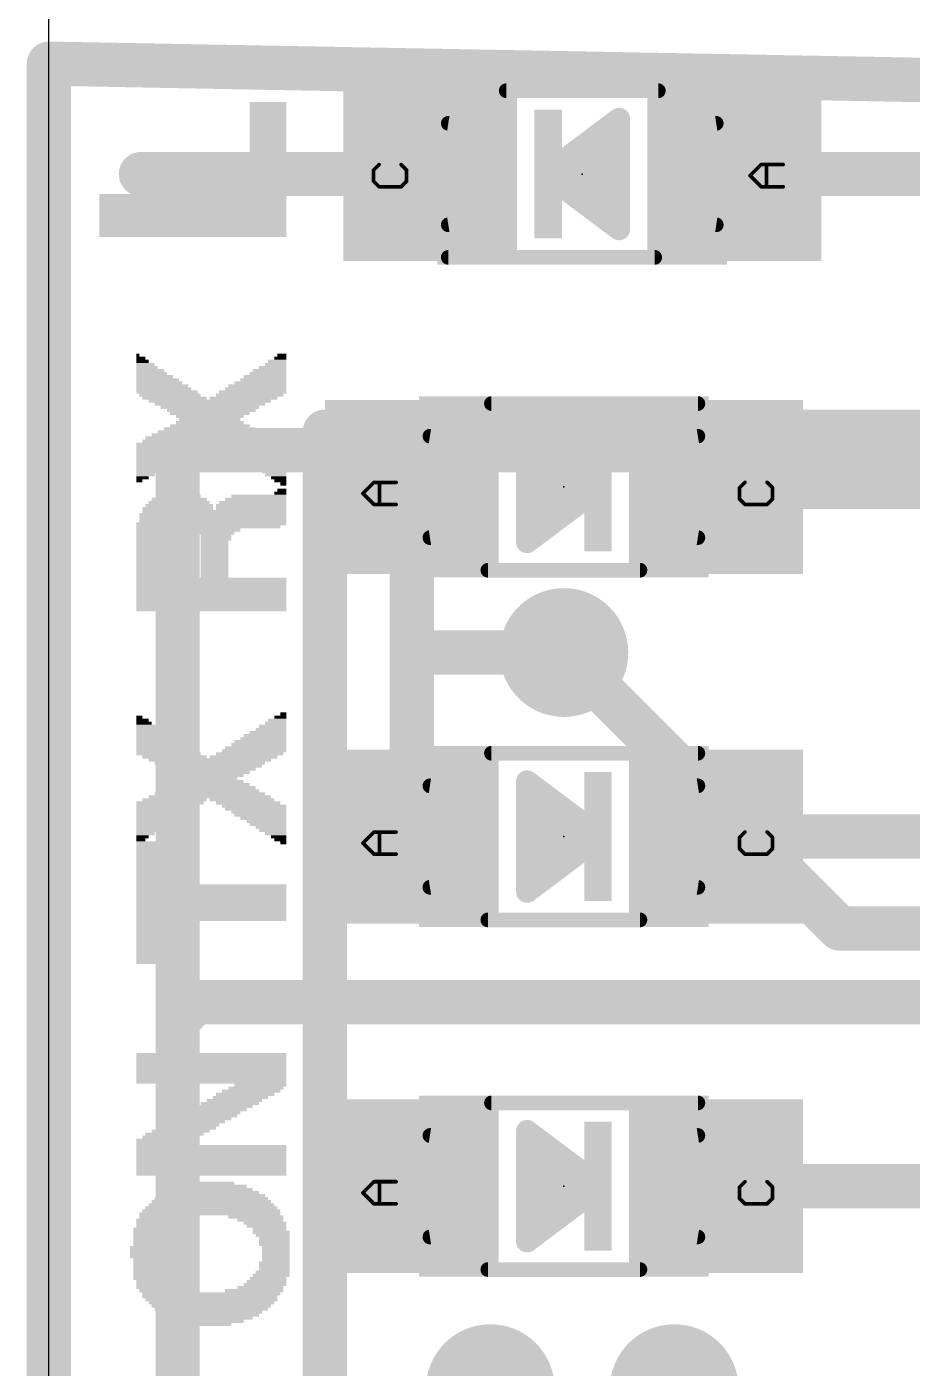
# Model space of a CAD drawing. Extents: x -3.4 to 68.6, y -0.2 to 53.3.
# Drawn here: x -0.15 to 5.96, y 23.38 to 32.64 of the extents above; entities that cross this region are included whole.
import ezdxf

# ---------------------------------------------------------------- set-up
doc = ezdxf.new("R2010")
doc.units = 0
for name, color, linetype in [('1', 12, 'CONTINUOUS'), ('16', 132, 'CONTINUOUS'), ('18', 3, 'CONTINUOUS'), ('20', 53, 'CONTINUOUS'), ('200', 4, 'CONTINUOUS'), ('21', 40, 'CONTINUOUS'), ('23', 53, 'CONTINUOUS'), ('31', 253, 'CONTINUOUS'), ('51', 253, 'CONTINUOUS')]:
    doc.layers.add(name, color=color, linetype=linetype)

# ---------------------------------------------------------------- blocks, each defined once
blk = doc.blocks.new('RECT')
blk.add_solid([(-0.5, -0.5), (0.5, -0.5), (-0.5, 0.5), (0.5, 0.5)])
blk = doc.blocks.new('ROUNDV')
at = {"const_width": 0.5}
blk.add_lwpolyline([(0, -0.25, 1), (0, 0.25, 1), (0, -0.25)], format="xyb", dxfattribs=at)

msp = doc.modelspace()

# ---------------------------------------------------------------- linework, layer by layer
at = {"layer": '1', "const_width": 0.3048}
for points in [[(0, 0), (0, 32.385)], [(0, 32.385), (6.731, 32.258)], [(2.633, 31.623), (0.635, 31.623)], [(4.733, 31.623), (6.67, 31.623)], [(1.905, 21.717), (1.905, 29.845)], [(1.905, 29.845), (10.16, 29.845)], [(2.506, 29.464), (2.506, 28.321)], [(4.606, 29.464), (6.67, 29.464)], [(2.506, 28.321), (2.506, 27.051)], [(3.556, 28.321), (2.506, 28.321)], [(4.606, 27.051), (6.67, 27.051)], [(1.016, 25.908), (0.889, 25.781)], [(8.128, 25.908), (1.016, 25.908)], [(4.606, 24.638), (6.67, 24.638)]]:
    msp.add_lwpolyline(points, dxfattribs=at)
at = {"layer": '1', "const_width": 0.1524}
for points in [[(0.0762, 32.385, 1), (-0.0762, 32.385)], [(0.0014, 32.4612, 1), (-0.0014, 32.3088)], [(0.635, 31.6992, 1), (0.635, 31.5468)], [(2.633, 31.5468, 1), (2.633, 31.6992)], [(4.733, 31.6992, 1), (4.733, 31.5468)], [(1.9812, 29.845, 1), (1.8288, 29.845)], [(1.905, 29.9212, 1), (1.905, 29.7688)], [(2.5822, 29.464, 1), (2.4298, 29.464)], [(4.606, 29.5402, 1), (4.606, 29.3878)], [(2.5822, 28.321, 1), (2.4298, 28.321)], [(2.506, 28.3972, 1), (2.506, 28.2448)], [(3.556, 28.2448, 1), (3.556, 28.3972)], [(2.4298, 28.321, 1), (2.5822, 28.321)], [(2.4298, 27.051, 1), (2.5822, 27.051)], [(4.606, 27.1272, 1), (4.606, 26.9748)], [(1.016, 25.9842, 1), (1.016, 25.8318)], [(1.0699, 25.8541, 1), (0.9621, 25.9619)], [(0.8351, 25.8349, 1), (0.9429, 25.7271)], [(4.606, 24.7142, 1), (4.606, 24.5618)]]:
    msp.add_lwpolyline(points, format="xyb", dxfattribs=at)
at = {"layer": '16', "const_width": 0.3048}
for points in [[(0, 0), (0, 32.385)], [(0, 32.385), (6.858, 32.258)], [(0.889, 29.718), (10.795, 29.718)], [(0.889, 12.7), (0.889, 29.718)], [(3.556, 28.321), (5.461, 26.416)], [(5.461, 26.416), (11.43, 26.416)]]:
    msp.add_lwpolyline(points, dxfattribs=at)
at = {"layer": '16', "const_width": 0.1524}
for points in [[(0.0762, 32.385, 1), (-0.0762, 32.385)], [(0.0014, 32.4612, 1), (-0.0014, 32.3088)], [(0.889, 29.7942, 1), (0.889, 29.6418)], [(0.9652, 29.718, 1), (0.8128, 29.718)], [(3.6099, 28.3749, 1), (3.5021, 28.2671)], [(5.461, 26.4922, 1), (5.461, 26.3398)], [(5.4071, 26.3621, 1), (5.5149, 26.4699)]]:
    msp.add_lwpolyline(points, format="xyb", dxfattribs=at)
at = {"layer": '20'}
msp.add_line((0, 21.209), (0, 52.34), dxfattribs=at)
at = {"layer": '21', "const_width": 0.1524}
for points in [[(3.937, 32.004), (3.429, 31.623)], [(3.937, 31.242), (3.937, 32.004)], [(3.7338, 31.8516), (3.937, 31.8516)], [(3.5306, 31.6992), (3.937, 31.6992)], [(3.429, 31.623), (3.937, 31.242)], [(3.5306, 31.5468), (3.937, 31.5468)], [(3.7338, 31.3944), (3.937, 31.3944)], [(3.81, 29.464), (3.302, 29.845)], [(3.302, 29.845), (3.302, 29.083)], [(3.302, 29.718), (3.4713, 29.718)], [(3.302, 29.5656), (3.6745, 29.5656)], [(3.302, 29.083), (3.81, 29.464)], [(3.302, 29.4132), (3.7423, 29.4132)], [(3.302, 29.2608), (3.5391, 29.2608)], [(3.302, 29.1084), (3.3359, 29.1084)], [(3.81, 27.051), (3.302, 27.432)], [(3.302, 27.432), (3.302, 26.67)], [(3.302, 27.2796), (3.5052, 27.2796)], [(3.302, 27.1272), (3.7084, 27.1272)], [(3.302, 26.67), (3.81, 27.051)], [(3.302, 26.9748), (3.7084, 26.9748)], [(3.302, 26.8224), (3.5052, 26.8224)], [(3.81, 24.638), (3.302, 25.019)], [(3.302, 25.019), (3.302, 24.257)], [(3.302, 24.9936), (3.3359, 24.9936)], [(3.302, 24.8412), (3.5391, 24.8412)], [(3.302, 24.6888), (3.7423, 24.6888)], [(3.302, 24.257), (3.81, 24.638)], [(3.302, 24.5364), (3.6745, 24.5364)], [(3.302, 24.384), (3.4713, 24.384)]]:
    msp.add_lwpolyline(points, dxfattribs=at)
at = {"layer": '21', "const_width": 0.0762}
for points in [[(3.9751, 32.004, 1), (3.8989, 32.004)], [(3.9599, 31.9735, 1), (3.9141, 32.0345)], [(3.7338, 31.8897, 1), (3.7338, 31.8135)], [(3.937, 31.8135, 1), (3.937, 31.8897)], [(3.5306, 31.7373, 1), (3.5306, 31.6611)], [(3.937, 31.6611, 1), (3.937, 31.7373)], [(3.4519, 31.6535, 1), (3.4061, 31.5925)], [(3.4061, 31.6535, 1), (3.4519, 31.5925)], [(3.5306, 31.5849, 1), (3.5306, 31.5087)], [(3.937, 31.5087, 1), (3.937, 31.5849)], [(3.7338, 31.4325, 1), (3.7338, 31.3563)], [(3.937, 31.3563, 1), (3.937, 31.4325)], [(3.9141, 31.2115, 1), (3.9599, 31.2725)], [(3.8989, 31.242, 1), (3.9751, 31.242)], [(3.3249, 29.8755, 1), (3.2791, 29.8145)], [(3.3401, 29.845, 1), (3.2639, 29.845)], [(3.302, 29.7561, 1), (3.302, 29.6799)], [(3.4713, 29.6799, 1), (3.4713, 29.7561)], [(3.302, 29.6037, 1), (3.302, 29.5275)], [(3.6745, 29.5275, 1), (3.6745, 29.6037)], [(3.8329, 29.4335, 1), (3.7871, 29.4945)], [(3.7871, 29.4335, 1), (3.8329, 29.4945)], [(3.302, 29.4513, 1), (3.302, 29.3751)], [(3.7423, 29.3751, 1), (3.7423, 29.4513)], [(3.302, 29.2989, 1), (3.302, 29.2227)], [(3.5391, 29.2227, 1), (3.5391, 29.2989)], [(3.302, 29.1465, 1), (3.302, 29.0703)], [(3.3359, 29.0703, 1), (3.3359, 29.1465)], [(3.2791, 29.1135, 1), (3.3249, 29.0525)], [(3.2639, 29.083, 1), (3.3401, 29.083)], [(3.3249, 27.4625, 1), (3.2791, 27.4015)], [(3.3401, 27.432, 1), (3.2639, 27.432)], [(3.302, 27.3177, 1), (3.302, 27.2415)], [(3.5052, 27.2415, 1), (3.5052, 27.3177)], [(3.302, 27.1653, 1), (3.302, 27.0891)], [(3.7084, 27.0891, 1), (3.7084, 27.1653)], [(3.8329, 27.0205, 1), (3.7871, 27.0815)], [(3.302, 27.0129, 1), (3.302, 26.9367)], [(3.7084, 26.9367, 1), (3.7084, 27.0129)], [(3.7871, 27.0205, 1), (3.8329, 27.0815)], [(3.302, 26.8605, 1), (3.302, 26.7843)], [(3.5052, 26.7843, 1), (3.5052, 26.8605)], [(3.2791, 26.7005, 1), (3.3249, 26.6395)], [(3.2639, 26.67, 1), (3.3401, 26.67)], [(3.3249, 25.0495, 1), (3.2791, 24.9885)], [(3.3401, 25.019, 1), (3.2639, 25.019)], [(3.302, 25.0317, 1), (3.302, 24.9555)], [(3.3359, 24.9555, 1), (3.3359, 25.0317)], [(3.302, 24.8793, 1), (3.302, 24.8031)], [(3.5391, 24.8031, 1), (3.5391, 24.8793)], [(3.302, 24.7269, 1), (3.302, 24.6507)], [(3.7423, 24.6507, 1), (3.7423, 24.7269)], [(3.8329, 24.6075, 1), (3.7871, 24.6685)], [(3.7871, 24.6075, 1), (3.8329, 24.6685)], [(3.302, 24.5745, 1), (3.302, 24.4983)], [(3.6745, 24.4983, 1), (3.6745, 24.5745)], [(3.302, 24.4221, 1), (3.302, 24.3459)], [(3.4713, 24.3459, 1), (3.4713, 24.4221)], [(3.2791, 24.2875, 1), (3.3249, 24.2265)], [(3.2639, 24.257, 1), (3.3401, 24.257)]]:
    msp.add_lwpolyline(points, format="xyb", dxfattribs=at)
at = {"layer": '23'}
for p in [(3.683, 31.623), (3.556, 29.464), (3.556, 27.051), (3.556, 24.638)]:
    msp.add_point(p, dxfattribs=at)
at = {"layer": '51'}
for points, const_width in [([(3.158, 32.198), (4.208, 32.198)], 0.1016), ([(2.2796, 31.6882), (2.2415, 31.6501)], 0.0254), ([(2.2415, 31.6501), (2.2415, 31.5738)], 0.0254), ([(2.4703, 31.6501), (2.4322, 31.6882)], 0.0254), ([(2.4703, 31.5738), (2.4703, 31.6501)], 0.0254), ([(4.8415, 31.612), (4.9178, 31.6882)], 0.0254), ([(4.9178, 31.6882), (5.0703, 31.6882)], 0.0254), ([(4.9559, 31.5357), (4.9559, 31.6882)], 0.0254), ([(2.2415, 31.5738), (2.2796, 31.5357)], 0.0254), ([(2.4322, 31.5357), (2.4703, 31.5738)], 0.0254), ([(4.9178, 31.5357), (4.8415, 31.612)], 0.0254), ([(2.2796, 31.5357), (2.4322, 31.5357)], 0.0254), ([(5.0703, 31.5357), (4.9178, 31.5357)], 0.0254), ([(4.183, 31.048), (2.758, 31.048)], 0.1016), ([(3.056, 30.039), (4.481, 30.039)], 0.1016), ([(2.1685, 29.4191), (2.2448, 29.4954)], 0.0254), ([(2.2448, 29.4954), (2.3973, 29.4954)], 0.0254), ([(2.2829, 29.3428), (2.2829, 29.4954)], 0.0254), ([(4.8066, 29.4954), (4.7685, 29.4572)], 0.0254), ([(4.7685, 29.4572), (4.7685, 29.381)], 0.0254), ([(4.9973, 29.4572), (4.9592, 29.4954)], 0.0254), ([(4.9973, 29.381), (4.9973, 29.4572)], 0.0254), ([(2.2448, 29.3428), (2.1685, 29.4191)], 0.0254), ([(2.3973, 29.3428), (2.2448, 29.3428)], 0.0254), ([(4.7685, 29.381), (4.8066, 29.3428)], 0.0254), ([(4.8066, 29.3428), (4.9592, 29.3428)], 0.0254), ([(4.9592, 29.3428), (4.9973, 29.381)], 0.0254), ([(4.081, 28.889), (3.031, 28.889)], 0.1016), ([(3.056, 27.626), (4.481, 27.626)], 0.1016), ([(2.1685, 27.0061), (2.2448, 27.0824)], 0.0254), ([(2.2448, 27.0824), (2.3973, 27.0824)], 0.0254), ([(2.2829, 26.9298), (2.2829, 27.0824)], 0.0254), ([(4.8066, 27.0824), (4.7685, 27.0442)], 0.0254), ([(4.7685, 27.0442), (4.7685, 26.968)], 0.0254), ([(4.9973, 27.0442), (4.9592, 27.0824)], 0.0254), ([(4.9973, 26.968), (4.9973, 27.0442)], 0.0254), ([(2.2448, 26.9298), (2.1685, 27.0061)], 0.0254), ([(2.3973, 26.9298), (2.2448, 26.9298)], 0.0254), ([(4.7685, 26.968), (4.8066, 26.9298)], 0.0254), ([(4.8066, 26.9298), (4.9592, 26.9298)], 0.0254), ([(4.9592, 26.9298), (4.9973, 26.968)], 0.0254), ([(4.081, 26.476), (3.031, 26.476)], 0.1016), ([(3.056, 25.213), (4.481, 25.213)], 0.1016), ([(2.1685, 24.5931), (2.2448, 24.6694)], 0.0254), ([(2.2448, 24.6694), (2.3973, 24.6694)], 0.0254), ([(2.2829, 24.5168), (2.2829, 24.6694)], 0.0254), ([(4.8066, 24.6694), (4.7685, 24.6312)], 0.0254), ([(4.7685, 24.6312), (4.7685, 24.555)], 0.0254), ([(4.9973, 24.6312), (4.9592, 24.6694)], 0.0254), ([(4.9973, 24.555), (4.9973, 24.6312)], 0.0254), ([(2.2448, 24.5168), (2.1685, 24.5931)], 0.0254), ([(4.7685, 24.555), (4.8066, 24.5168)], 0.0254), ([(4.9592, 24.5168), (4.9973, 24.555)], 0.0254), ([(2.3973, 24.5168), (2.2448, 24.5168)], 0.0254), ([(4.8066, 24.5168), (4.9592, 24.5168)], 0.0254), ([(4.081, 24.063), (3.031, 24.063)], 0.1016)]:
    msp.add_lwpolyline(points, dxfattribs=dict(at, const_width=const_width))
for points, const_width in [([(3.158, 32.2234, 1), (3.158, 32.1726)], 0.0508), ([(4.208, 32.1726, 1), (4.208, 32.2234)], 0.0508), ([(2.758, 31.273, 0.8571), (2.758, 31.973)], 0.1016), ([(2.7619, 31.9981, 1), (2.7541, 31.9479)], 0.0508), ([(4.608, 31.973, 0.8571), (4.608, 31.273)], 0.1016), ([(4.6119, 31.9479, 1), (4.6041, 31.9981)], 0.0508), ([(2.2479, 31.6501, 1), (2.2352, 31.6501)], 0.0127), ([(2.237, 31.6546, 1), (2.246, 31.6456)], 0.0127), ([(2.2841, 31.6837, 1), (2.2751, 31.6927)], 0.0127), ([(2.4367, 31.6927, 1), (2.4277, 31.6837)], 0.0127), ([(2.4766, 31.6501, 1), (2.464, 31.6501)], 0.0127), ([(2.4658, 31.6456, 1), (2.4748, 31.6546)], 0.0127), ([(4.9178, 31.6946, 1), (4.9178, 31.6819)], 0.0127), ([(4.9223, 31.6837, 1), (4.9133, 31.6927)], 0.0127), ([(4.9623, 31.6882, 1), (4.9496, 31.6882)], 0.0127), ([(5.0703, 31.6819, 1), (5.0703, 31.6946)], 0.0127), ([(2.246, 31.5783, 1), (2.237, 31.5693)], 0.0127), ([(2.2352, 31.5738, 1), (2.2479, 31.5738)], 0.0127), ([(2.464, 31.5738, 1), (2.4766, 31.5738)], 0.0127), ([(2.4748, 31.5693, 1), (2.4658, 31.5783)], 0.0127), ([(4.846, 31.6165, 1), (4.837, 31.6075)], 0.0127), ([(4.837, 31.6165, 1), (4.846, 31.6075)], 0.0127), ([(2.2796, 31.5421, 1), (2.2796, 31.5294)], 0.0127), ([(2.2751, 31.5312, 1), (2.2841, 31.5402)], 0.0127), ([(2.4277, 31.5402, 1), (2.4367, 31.5312)], 0.0127), ([(2.4322, 31.5294, 1), (2.4322, 31.5421)], 0.0127), ([(4.9178, 31.5421, 1), (4.9178, 31.5294)], 0.0127), ([(4.9133, 31.5312, 1), (4.9223, 31.5402)], 0.0127), ([(4.9496, 31.5357, 1), (4.9623, 31.5357)], 0.0127), ([(5.0703, 31.5294, 1), (5.0703, 31.5421)], 0.0127), ([(2.833, 31.07, 1), (2.833, 31.276, 1), (2.833, 31.07)], 0.0762), ([(2.7541, 31.2981, 1), (2.7619, 31.2479)], 0.0508), ([(4.6041, 31.2479, 1), (4.6119, 31.2981)], 0.0508), ([(2.758, 31.0734, 1), (2.758, 31.0226)], 0.0508), ([(4.183, 31.0226, 1), (4.183, 31.0734)], 0.0508), ([(3.056, 30.0644, 1), (3.056, 30.0136)], 0.0508), ([(4.481, 30.0136, 1), (4.481, 30.0644)], 0.0508), ([(4.406, 29.811, 1), (4.406, 30.017, 1), (4.406, 29.811)], 0.0762), ([(2.631, 29.114, 0.8571), (2.631, 29.814)], 0.1016), ([(2.6349, 29.8391, 1), (2.6271, 29.7889)], 0.0508), ([(4.481, 29.814, 0.8571), (4.481, 29.114)], 0.1016), ([(4.4849, 29.7889, 1), (4.4771, 29.8391)], 0.0508), ([(2.2448, 29.5017, 1), (2.2448, 29.489)], 0.0127), ([(2.2493, 29.4909, 1), (2.2403, 29.4998)], 0.0127), ([(2.2893, 29.4954, 1), (2.2766, 29.4954)], 0.0127), ([(2.3973, 29.489, 1), (2.3973, 29.5017)], 0.0127), ([(4.7749, 29.4572, 1), (4.7622, 29.4572)], 0.0127), ([(4.764, 29.4617, 1), (4.773, 29.4527)], 0.0127), ([(4.8111, 29.4909, 1), (4.8021, 29.4998)], 0.0127), ([(4.9637, 29.4998, 1), (4.9547, 29.4909)], 0.0127), ([(5.0037, 29.4572, 1), (4.9909, 29.4572)], 0.0127), ([(4.9928, 29.4527, 1), (5.0018, 29.4617)], 0.0127), ([(2.173, 29.4236, 1), (2.164, 29.4146)], 0.0127), ([(2.164, 29.4236, 1), (2.173, 29.4146)], 0.0127), ([(2.2448, 29.3492, 1), (2.2448, 29.3365)], 0.0127), ([(2.2403, 29.3383, 1), (2.2493, 29.3473)], 0.0127), ([(2.2766, 29.3428, 1), (2.2893, 29.3428)], 0.0127), ([(2.3973, 29.3365, 1), (2.3973, 29.3492)], 0.0127), ([(4.773, 29.3854, 1), (4.764, 29.3765)], 0.0127), ([(4.7622, 29.381, 1), (4.7749, 29.381)], 0.0127), ([(4.8066, 29.3492, 1), (4.8066, 29.3365)], 0.0127), ([(4.8021, 29.3383, 1), (4.8111, 29.3473)], 0.0127), ([(4.9547, 29.3473, 1), (4.9637, 29.3383)], 0.0127), ([(4.9592, 29.3365, 1), (4.9592, 29.3492)], 0.0127), ([(4.9909, 29.381, 1), (5.0037, 29.381)], 0.0127), ([(5.0018, 29.3765, 1), (4.9928, 29.3854)], 0.0127), ([(2.6271, 29.1391, 1), (2.6349, 29.0889)], 0.0508), ([(4.4771, 29.0889, 1), (4.4849, 29.1391)], 0.0508), ([(3.031, 28.9144, 1), (3.031, 28.8636)], 0.0508), ([(4.081, 28.8636, 1), (4.081, 28.9144)], 0.0508), ([(3.056, 27.6514, 1), (3.056, 27.6006)], 0.0508), ([(4.406, 27.398, 1), (4.406, 27.604, 1), (4.406, 27.398)], 0.0762), ([(4.481, 27.6006, 1), (4.481, 27.6514)], 0.0508), ([(2.631, 26.701, 0.8571), (2.631, 27.401)], 0.1016), ([(2.6349, 27.4261, 1), (2.6271, 27.3759)], 0.0508), ([(4.481, 27.401, 0.8571), (4.481, 26.701)], 0.1016), ([(4.4849, 27.3759, 1), (4.4771, 27.4261)], 0.0508), ([(2.2448, 27.0887, 1), (2.2448, 27.076)], 0.0127), ([(2.2493, 27.0779, 1), (2.2403, 27.0868)], 0.0127), ([(2.2893, 27.0824, 1), (2.2766, 27.0824)], 0.0127), ([(2.3973, 27.076, 1), (2.3973, 27.0887)], 0.0127), ([(4.7749, 27.0442, 1), (4.7622, 27.0442)], 0.0127), ([(4.764, 27.0487, 1), (4.773, 27.0397)], 0.0127), ([(4.8111, 27.0779, 1), (4.8021, 27.0868)], 0.0127), ([(4.9637, 27.0868, 1), (4.9547, 27.0779)], 0.0127), ([(5.0037, 27.0442, 1), (4.9909, 27.0442)], 0.0127), ([(4.9928, 27.0397, 1), (5.0018, 27.0487)], 0.0127), ([(2.173, 27.0106, 1), (2.164, 27.0016)], 0.0127), ([(2.164, 27.0106, 1), (2.173, 27.0016)], 0.0127), ([(2.2448, 26.9362, 1), (2.2448, 26.9235)], 0.0127), ([(2.2403, 26.9253, 1), (2.2493, 26.9343)], 0.0127), ([(2.3973, 26.9235, 1), (2.3973, 26.9362)], 0.0127), ([(4.773, 26.9724, 1), (4.764, 26.9635)], 0.0127), ([(4.7622, 26.968, 1), (4.7749, 26.968)], 0.0127), ([(4.8066, 26.9362, 1), (4.8066, 26.9235)], 0.0127), ([(4.8021, 26.9253, 1), (4.8111, 26.9343)], 0.0127), ([(4.9547, 26.9343, 1), (4.9637, 26.9253)], 0.0127), ([(4.9592, 26.9235, 1), (4.9592, 26.9362)], 0.0127), ([(4.9909, 26.968, 1), (5.0037, 26.968)], 0.0127), ([(5.0018, 26.9635, 1), (4.9928, 26.9724)], 0.0127), ([(2.2766, 26.9298, 1), (2.2893, 26.9298)], 0.0127), ([(2.6271, 26.7261, 1), (2.6349, 26.6759)], 0.0508), ([(4.4771, 26.6759, 1), (4.4849, 26.7261)], 0.0508), ([(3.031, 26.5014, 1), (3.031, 26.4506)], 0.0508), ([(4.081, 26.4506, 1), (4.081, 26.5014)], 0.0508), ([(3.056, 25.2384, 1), (3.056, 25.1876)], 0.0508), ([(4.406, 24.985, 1), (4.406, 25.191, 1), (4.406, 24.985)], 0.0762), ([(4.481, 25.1876, 1), (4.481, 25.2384)], 0.0508), ([(2.631, 24.288, 0.8571), (2.631, 24.988)], 0.1016), ([(2.6349, 25.0131, 1), (2.6271, 24.9629)], 0.0508), ([(4.481, 24.988, 0.8571), (4.481, 24.288)], 0.1016), ([(4.4849, 24.9629, 1), (4.4771, 25.0131)], 0.0508), ([(2.2448, 24.6757, 1), (2.2448, 24.663)], 0.0127), ([(2.2493, 24.6649, 1), (2.2403, 24.6738)], 0.0127), ([(2.2893, 24.6694, 1), (2.2766, 24.6694)], 0.0127), ([(2.3973, 24.663, 1), (2.3973, 24.6757)], 0.0127), ([(4.7749, 24.6312, 1), (4.7622, 24.6312)], 0.0127), ([(4.764, 24.6357, 1), (4.773, 24.6267)], 0.0127), ([(4.8111, 24.6649, 1), (4.8021, 24.6738)], 0.0127), ([(4.9637, 24.6738, 1), (4.9547, 24.6649)], 0.0127), ([(5.0037, 24.6312, 1), (4.9909, 24.6312)], 0.0127), ([(4.9928, 24.6267, 1), (5.0018, 24.6357)], 0.0127), ([(2.173, 24.5976, 1), (2.164, 24.5886)], 0.0127), ([(2.164, 24.5976, 1), (2.173, 24.5886)], 0.0127), ([(4.773, 24.5594, 1), (4.764, 24.5505)], 0.0127), ([(4.7622, 24.555, 1), (4.7749, 24.555)], 0.0127), ([(4.9909, 24.555, 1), (5.0037, 24.555)], 0.0127), ([(5.0018, 24.5505, 1), (4.9928, 24.5594)], 0.0127), ([(2.2448, 24.5232, 1), (2.2448, 24.5105)], 0.0127), ([(2.2403, 24.5123, 1), (2.2493, 24.5213)], 0.0127), ([(2.2766, 24.5168, 1), (2.2893, 24.5168)], 0.0127), ([(2.3973, 24.5105, 1), (2.3973, 24.5232)], 0.0127), ([(4.8066, 24.5232, 1), (4.8066, 24.5105)], 0.0127), ([(4.8021, 24.5123, 1), (4.8111, 24.5213)], 0.0127), ([(4.9547, 24.5213, 1), (4.9637, 24.5123)], 0.0127), ([(4.9592, 24.5105, 1), (4.9592, 24.5232)], 0.0127), ([(2.6271, 24.3131, 1), (2.6349, 24.2629)], 0.0508), ([(4.4771, 24.2629, 1), (4.4849, 24.3131)], 0.0508), ([(3.031, 24.0884, 1), (3.031, 24.0376)], 0.0508), ([(4.081, 24.0376, 1), (4.081, 24.0884)], 0.0508)]:
    msp.add_lwpolyline(points, format="xyb", dxfattribs=dict(at, const_width=const_width))

# ---------------------------------------------------------------- block references
at = {"layer": '1', "xscale": 1.2, "yscale": 1.2}
for p, rotation in [((2.633, 31.623), 90), ((4.733, 31.623), 90), ((2.506, 29.464), 270), ((4.606, 29.464), 270), ((2.506, 27.051), 270), ((4.606, 27.051), 270), ((2.506, 24.638), 270), ((4.606, 24.638), 270)]:
    msp.add_blockref('RECT', p, dxfattribs=dict(at, rotation=rotation))
at = {"layer": '18', "xscale": 0.889, "yscale": 0.889}
for p in [(3.556, 28.321), (3.556, 28.321), (3.048, 23.241), (3.048, 23.241), (4.318, 23.241), (4.318, 23.241)]:
    msp.add_blockref('ROUNDV', p, dxfattribs=at)
at = {"layer": '200', "yscale": 0.0212}
for p, xscale in [((1.5134, 32.1085), 0.254), ((1.5134, 32.0874), 0.254), ((1.5134, 32.0662), 0.254), ((1.5134, 32.0451), 0.254), ((1.5134, 32.0239), 0.254), ((1.5134, 32.0027), 0.254), ((1.5134, 31.9816), 0.254), ((1.5134, 31.9604), 0.254), ((1.5134, 31.9392), 0.254), ((1.5134, 31.9181), 0.254), ((1.5134, 31.8969), 0.254), ((1.5134, 31.8757), 0.254), ((1.5134, 31.8546), 0.254), ((1.5134, 31.8334), 0.254), ((1.5134, 31.8122), 0.254), ((1.5134, 31.7911), 0.254), ((1.5134, 31.7699), 0.254), ((1.5134, 31.7487), 0.254), ((1.5134, 31.7276), 0.254), ((1.5134, 31.7064), 0.254), ((1.5134, 31.6852), 0.254), ((1.5134, 31.6641), 0.254), ((1.5134, 31.6429), 0.254), ((1.5134, 31.6217), 0.254), ((1.5134, 31.6006), 0.254), ((1.5134, 31.5794), 0.254), ((1.5134, 31.5582), 0.254), ((0.9948, 31.4736), 1.2911), ((1.5134, 31.5371), 0.254), ((1.5134, 31.5159), 0.254), ((1.5134, 31.4947), 0.254), ((0.9948, 31.4524), 1.2911), ((0.9948, 31.4312), 1.2911), ((0.9948, 31.4101), 1.2911), ((0.9948, 31.3889), 1.2911), ((0.9948, 31.3677), 1.2911), ((0.9948, 31.3466), 1.2911), ((0.9948, 31.3254), 1.2911), ((0.9948, 31.3042), 1.2911), ((0.9948, 31.2831), 1.2911), ((0.9948, 31.2619), 1.2911), ((0.9948, 31.2408), 1.2911), ((0.9948, 31.2196), 1.2911), ((0.9948, 31.1984), 1.2911), ((0.6138, 30.373), 0.0212), ((0.635, 30.3518), 0.0635), ((1.598, 30.3518), 0.0847), ((1.6086, 30.373), 0.0635), ((0.6456, 30.3306), 0.0847), ((0.6667, 30.3095), 0.127), ((0.6773, 30.2883), 0.1482), ((0.6985, 30.2671), 0.1905), ((1.5239, 30.2671), 0.2328), ((1.5451, 30.2883), 0.1905), ((1.5663, 30.3095), 0.1482), ((1.5769, 30.3306), 0.127), ((0.7091, 30.246), 0.2117), ((0.7302, 30.2248), 0.254), ((0.7514, 30.2036), 0.2963), ((0.762, 30.1825), 0.3175), ((1.4604, 30.1825), 0.3598), ((1.4816, 30.2036), 0.3175), ((1.4922, 30.2248), 0.2963), ((1.5134, 30.246), 0.254), ((0.7831, 30.1613), 0.3598), ((0.7937, 30.1401), 0.381), ((0.8149, 30.119), 0.4233), ((0.8361, 30.0978), 0.4233), ((0.8678, 30.0766), 0.4445), ((1.344, 30.0766), 0.4657), ((1.3864, 30.0978), 0.4657), ((1.4075, 30.119), 0.4657), ((1.4287, 30.1401), 0.4233), ((1.4393, 30.1613), 0.4022), ((1.1112, 30.0555), 0.8466), ((1.1112, 30.0343), 0.762), ((1.1112, 30.0131), 0.6773), ((1.1218, 29.992), 0.6138), ((1.1112, 29.9708), 0.5503), ((1.1112, 29.9496), 0.4657), ((1.1112, 29.9073), 0.4657), ((1.1112, 29.9285), 0.4233), ((1.1006, 29.8015), 0.8678), ((1.1006, 29.8226), 0.7831), ((1.1006, 29.8438), 0.6985), ((1.1112, 29.865), 0.635), ((1.1112, 29.8861), 0.5503), ((0.8149, 29.738), 0.4233), ((0.7937, 29.7168), 0.381), ((0.8361, 29.7591), 0.4656), ((0.8678, 29.7803), 0.4445), ((1.3546, 29.7803), 0.4445), ((1.3758, 29.7591), 0.4445), ((1.4181, 29.738), 0.4445), ((1.4287, 29.7168), 0.4233), ((0.7831, 29.6956), 0.3598), ((0.7514, 29.6533), 0.2963), ((0.7302, 29.6321), 0.254), ((0.7091, 29.611), 0.2117), ((0.762, 29.6745), 0.3175), ((1.4499, 29.6956), 0.381), ((1.471, 29.6745), 0.3387), ((1.4816, 29.6533), 0.3175), ((1.5028, 29.6321), 0.2752), ((1.5134, 29.611), 0.254), ((0.6773, 29.5687), 0.1482), ((0.6667, 29.5475), 0.127), ((0.6456, 29.5263), 0.0847), ((0.6985, 29.5898), 0.1905), ((1.5345, 29.5898), 0.2117), ((1.5557, 29.5687), 0.1693), ((1.5663, 29.5475), 0.1482), ((1.5874, 29.5263), 0.1058), ((0.6244, 29.5052), 0.0423), ((1.598, 29.5052), 0.0847), ((1.6086, 29.4417), 0.0635), ((1.6192, 29.484), 0.0423), ((0.8995, 29.3358), 0.4656), ((0.8995, 29.357), 0.4233), ((0.8995, 29.3782), 0.381), ((0.8995, 29.3993), 0.2963), ((0.8995, 29.4205), 0.2117), ((1.3969, 29.3358), 0.4868), ((1.4075, 29.357), 0.4657), ((1.4287, 29.3782), 0.4233), ((1.4499, 29.3993), 0.381), ((1.598, 29.4205), 0.0847), ((1.1324, 29.2723), 1.016), ((1.1324, 29.2512), 1.016), ((0.889, 29.3147), 0.4868), ((1.143, 29.2935), 0.9948), ((1.3969, 29.3147), 0.4868), ((1.1218, 29.2088), 1.0371), ((0.7302, 29.1877), 0.254), ((0.7196, 29.1665), 0.2328), ((1.1324, 29.23), 1.016), ((1.2911, 29.1877), 0.6138), ((1.1747, 29.1665), 0.2963), ((0.7091, 29.1453), 0.2117), ((0.7091, 29.1242), 0.2117), ((0.6985, 29.103), 0.1905), ((0.6985, 29.0818), 0.1905), ((0.6985, 29.0607), 0.1905), ((1.1535, 29.1453), 0.254), ((1.1535, 29.1242), 0.2117), ((1.1535, 29.103), 0.2117), ((1.143, 29.0818), 0.1905), ((1.143, 29.0607), 0.1905), ((0.6985, 29.0395), 0.1905), ((0.6985, 29.0183), 0.1905), ((0.6985, 28.9972), 0.1905), ((0.6985, 28.976), 0.1905), ((1.143, 29.0395), 0.1905), ((1.143, 29.0183), 0.1905), ((1.143, 28.9972), 0.1905), ((1.143, 28.976), 0.1905), ((0.6985, 28.9548), 0.1905), ((0.6985, 28.9337), 0.1905), ((0.6985, 28.9125), 0.1905), ((0.6985, 28.8913), 0.1905), ((1.143, 28.9548), 0.1905), ((1.143, 28.9337), 0.1905), ((1.143, 28.9125), 0.1905), ((1.143, 28.8913), 0.1905), ((1.1218, 28.8278), 1.0371), ((1.1218, 28.8067), 1.0371), ((1.1218, 28.7855), 1.0371), ((0.6985, 28.8702), 0.1905), ((0.6985, 28.849), 0.1905), ((1.143, 28.8702), 0.1905), ((1.143, 28.849), 0.1905), ((1.1218, 28.7643), 1.0371), ((1.1218, 28.7432), 1.0371), ((1.1218, 28.722), 1.0371), ((1.1218, 28.7009), 1.0371), ((1.1218, 28.6797), 1.0371), ((1.1218, 28.6585), 1.0371), ((1.1218, 28.6374), 1.0371), ((1.1218, 28.6162), 1.0371), ((0.6244, 27.8754), 0.0423), ((0.6456, 27.8542), 0.0847), ((1.5769, 27.8542), 0.127), ((1.598, 27.8754), 0.0847), ((1.6192, 27.8966), 0.0423), ((0.6561, 27.8331), 0.1058), ((0.6773, 27.8119), 0.1482), ((0.7091, 27.7696), 0.2117), ((0.6985, 27.7907), 0.1905), ((1.5134, 27.7696), 0.254), ((1.5345, 27.7907), 0.2117), ((1.5451, 27.8119), 0.1905), ((1.5663, 27.8331), 0.1482), ((0.7302, 27.7484), 0.254), ((0.7408, 27.7272), 0.2752), ((0.7831, 27.6849), 0.3598), ((0.762, 27.7061), 0.3175), ((1.4499, 27.6849), 0.381), ((1.4604, 27.7061), 0.3598), ((1.4816, 27.7272), 0.3175), ((1.4922, 27.7484), 0.2963), ((0.7937, 27.6637), 0.381), ((0.8149, 27.6426), 0.4233), ((0.8255, 27.6214), 0.4445), ((0.8678, 27.6002), 0.4445), ((1.1112, 27.5791), 0.8466), ((1.344, 27.6002), 0.4657), ((1.3864, 27.6214), 0.4657), ((1.4181, 27.6426), 0.4445), ((1.4287, 27.6637), 0.4233), ((1.1112, 27.5579), 0.762), ((1.1218, 27.5367), 0.6985), ((1.1112, 27.5156), 0.635), ((1.1112, 27.4944), 0.5503), ((1.1112, 27.4097), 0.5503), ((1.1112, 27.4732), 0.4657), ((1.1112, 27.4309), 0.4657), ((1.1112, 27.4521), 0.381), ((0.8678, 27.3039), 0.4445), ((1.1112, 27.3251), 0.8466), ((1.1112, 27.3462), 0.762), ((1.1006, 27.3674), 0.6985), ((1.1112, 27.3886), 0.635), ((1.3334, 27.3039), 0.4445), ((0.8149, 27.2616), 0.4233), ((0.7831, 27.2192), 0.3598), ((0.8361, 27.2827), 0.4656), ((0.8043, 27.2404), 0.4021), ((1.3758, 27.2827), 0.4445), ((1.4181, 27.2616), 0.4445), ((1.4287, 27.2404), 0.4233), ((1.4499, 27.2192), 0.381), ((0.7514, 27.1769), 0.2963), ((0.7302, 27.1557), 0.254), ((0.7196, 27.1346), 0.2328), ((0.762, 27.1981), 0.3175), ((0.6985, 27.1134), 0.1905), ((1.4604, 27.1981), 0.3598), ((1.4816, 27.1769), 0.3175), ((1.5028, 27.1557), 0.2752), ((1.5134, 27.1346), 0.254), ((1.5345, 27.1134), 0.2117), ((0.6773, 27.0922), 0.1482), ((0.6667, 27.0711), 0.127), ((0.6456, 27.0499), 0.0847), ((0.635, 27.0288), 0.0635), ((1.5451, 27.0922), 0.1905), ((1.5663, 27.0711), 0.1482), ((1.5874, 27.0499), 0.1058), ((1.598, 27.0288), 0.0847), ((0.6985, 27.0076), 0.1905), ((0.6985, 26.9864), 0.1905), ((0.6985, 26.9653), 0.1905), ((0.6985, 26.9441), 0.1905), ((1.6192, 27.0076), 0.0423), ((0.6985, 26.9229), 0.1905), ((0.6985, 26.9018), 0.1905), ((0.6985, 26.8806), 0.1905), ((0.6985, 26.8594), 0.1905), ((0.6985, 26.8383), 0.1905), ((0.6985, 26.8171), 0.1905), ((0.6985, 26.7959), 0.1905), ((0.6985, 26.7748), 0.1905), ((0.6985, 26.7536), 0.1905), ((1.1218, 26.7113), 1.0371), ((1.1218, 26.6901), 1.0371), ((1.1218, 26.6689), 1.0371), ((0.6985, 26.7324), 0.1905), ((1.1218, 26.6478), 1.0371), ((1.1218, 26.6266), 1.0371), ((1.1218, 26.6054), 1.0371), ((1.1218, 26.5843), 1.0371), ((1.1218, 26.5631), 1.0371), ((1.1218, 26.5419), 1.0371), ((1.1218, 26.5208), 1.0371), ((1.1218, 26.4996), 1.0371), ((1.1218, 26.4784), 1.0371), ((0.6985, 26.4573), 0.1905), ((0.6985, 26.4361), 0.1905), ((0.6985, 26.4149), 0.1905), ((0.6985, 26.3938), 0.1905), ((0.6985, 26.3726), 0.1905), ((0.6985, 26.3514), 0.1905), ((0.6985, 26.3303), 0.1905), ((0.6985, 26.3091), 0.1905), ((0.6985, 26.2879), 0.1905), ((0.6985, 26.2668), 0.1905), ((0.6985, 26.2456), 0.1905), ((0.6985, 26.2245), 0.1905), ((0.6985, 26.2033), 0.1905), ((0.6985, 26.1821), 0.1905), ((1.1218, 25.5471), 1.0371), ((1.1218, 25.526), 1.0371), ((1.1218, 25.5048), 1.0371), ((1.1218, 25.4836), 1.0371), ((1.1218, 25.4625), 1.0371), ((1.1218, 25.4413), 1.0371), ((1.1218, 25.4201), 1.0371), ((1.1218, 25.399), 1.0371), ((1.1218, 25.3778), 1.0371), ((1.1218, 25.3567), 1.0371), ((1.3546, 25.272), 0.4022), ((1.3969, 25.2932), 0.4022), ((1.4287, 25.3143), 0.381), ((1.4604, 25.3355), 0.3598), ((1.2065, 25.1873), 0.4022), ((1.2488, 25.2085), 0.4022), ((1.2805, 25.2297), 0.381), ((1.3229, 25.2508), 0.381), ((1.016, 25.0815), 0.4022), ((1.0583, 25.1027), 0.4022), ((1.1006, 25.1238), 0.4022), ((1.1324, 25.145), 0.381), ((1.1747, 25.1662), 0.381), ((0.8678, 24.9968), 0.4022), ((0.9101, 25.018), 0.4022), ((0.9525, 25.0392), 0.4022), ((0.9842, 25.0603), 0.381), ((0.7831, 24.9333), 0.3598), ((1.1218, 24.9122), 1.0371), ((1.1218, 24.891), 1.0371), ((0.8043, 24.9545), 0.4021), ((0.8361, 24.9757), 0.381), ((1.1218, 24.8698), 1.0371), ((1.1218, 24.8487), 1.0371), ((1.1218, 24.8275), 1.0371), ((1.1218, 24.8063), 1.0371), ((1.1218, 24.7852), 1.0371), ((1.1218, 24.764), 1.0371), ((1.1218, 24.7428), 1.0371), ((1.1218, 24.7217), 1.0371), ((1.1112, 24.6158), 0.5926), ((1.1218, 24.637), 0.4868), ((1.1218, 24.6582), 0.3175), ((1.1218, 24.5312), 0.8255), ((1.1218, 24.5524), 0.7831), ((1.1218, 24.5735), 0.7408), ((1.1218, 24.5947), 0.6561), ((1.1112, 24.4465), 0.9736), ((1.1218, 24.4677), 0.9525), ((1.1218, 24.4889), 0.9101), ((1.1218, 24.51), 0.8678), ((0.7091, 24.3407), 0.254), ((0.7726, 24.4042), 0.3387), ((0.7514, 24.383), 0.2963), ((0.7302, 24.3619), 0.254), ((0.8149, 24.4254), 0.381), ((1.4287, 24.4254), 0.381), ((1.4604, 24.4042), 0.3175), ((1.4922, 24.383), 0.2963), ((1.5028, 24.3619), 0.2752), ((1.5239, 24.3407), 0.2328), ((0.6879, 24.2772), 0.2117), ((0.6879, 24.256), 0.2117), ((0.6985, 24.3195), 0.2328), ((0.6985, 24.2984), 0.2328), ((1.5345, 24.3195), 0.254), ((1.5451, 24.2984), 0.2328), ((1.5557, 24.2772), 0.2117), ((1.5557, 24.256), 0.2117), ((0.6667, 24.2137), 0.2117), ((0.6667, 24.1925), 0.2117), ((0.6667, 24.1714), 0.2117), ((0.6667, 24.1502), 0.2117), ((0.6773, 24.2349), 0.1905), ((1.5557, 24.2349), 0.2117), ((1.5663, 24.2137), 0.1905), ((1.5663, 24.1925), 0.1905), ((1.5663, 24.1714), 0.1905), ((1.5663, 24.1502), 0.1905), ((0.6773, 24.129), 0.1905), ((0.6773, 24.1079), 0.1905), ((0.6879, 24.0867), 0.2117), ((0.6879, 24.0655), 0.2117), ((1.5557, 24.1079), 0.2117), ((1.5557, 24.0867), 0.2117), ((1.5557, 24.0655), 0.2117), ((1.5663, 24.129), 0.1905), ((0.6985, 24.0444), 0.2328), ((0.6985, 24.0232), 0.2328), ((0.7091, 24.002), 0.254), ((0.7302, 23.9809), 0.254), ((1.5028, 23.9809), 0.2752), ((1.5134, 24.002), 0.254), ((1.5345, 24.0232), 0.254), ((1.5451, 24.0444), 0.2328), ((0.7514, 23.9597), 0.2963), ((0.7726, 23.9385), 0.3387), ((0.8149, 23.9174), 0.381), ((1.1218, 23.8962), 0.9525), ((1.1112, 23.875), 0.9313), ((1.4181, 23.9174), 0.4022), ((1.4604, 23.9385), 0.3175), ((1.4922, 23.9597), 0.2963), ((1.1218, 23.8539), 0.9101), ((1.1218, 23.8327), 0.8678), ((1.1218, 23.8115), 0.8255), ((1.1218, 23.7904), 0.7831), ((1.1112, 23.7692), 0.7196), ((1.1218, 23.7481), 0.6561), ((1.1218, 23.7269), 0.5715), ((1.1218, 23.7057), 0.4445), ((1.1218, 23.6846), 0.2752)]:
    msp.add_blockref('RECT', p, dxfattribs=dict(at, xscale=xscale))
at = {"layer": '21', "xscale": 0.889, "yscale": 0.1905}
for p, rotation in [((3.4473, 31.623), 90), ((3.7918, 29.464), 270), ((3.7918, 27.051), 270), ((3.7918, 24.638), 270)]:
    msp.add_blockref('RECT', p, dxfattribs=dict(at, rotation=rotation))
at = {"layer": '31', "xscale": 1.2, "yscale": 1.2}
for p, rotation in [((2.633, 31.623), 90), ((4.733, 31.623), 90), ((2.506, 29.464), 270), ((4.606, 29.464), 270), ((2.506, 27.051), 270), ((4.606, 27.051), 270), ((2.506, 24.638), 270), ((4.606, 24.638), 270)]:
    msp.add_blockref('RECT', p, dxfattribs=dict(at, rotation=rotation))
at = {"layer": '51'}
for p, xscale, yscale, rotation in [((2.933, 32.0855), 0.325, 0.5, 90), ((4.433, 32.0855), 0.325, 0.5, 90), ((3.058, 31.873), 0.15, 0.25, 90), ((4.308, 31.873), 0.15, 0.25, 90), ((3.0955, 31.623), 0.4, 0.175, 90), ((4.2705, 31.623), 0.4, 0.175, 90), ((3.058, 31.373), 0.15, 0.25, 90), ((4.308, 31.373), 0.15, 0.25, 90), ((2.7205, 31.1605), 0.325, 0.075, 90), ((3.052, 31.173), 0.3, 0.262, 90), ((4.433, 31.1605), 0.325, 0.5, 90), ((2.806, 29.9265), 0.325, 0.5, 270), ((4.5185, 29.9265), 0.325, 0.075, 270), ((4.187, 29.914), 0.3, 0.262, 270), ((2.931, 29.714), 0.15, 0.25, 270), ((4.181, 29.714), 0.15, 0.25, 270), ((2.9685, 29.464), 0.4, 0.175, 270), ((4.1435, 29.464), 0.4, 0.175, 270), ((2.931, 29.214), 0.15, 0.25, 270), ((4.181, 29.214), 0.15, 0.25, 270), ((2.806, 29.0015), 0.325, 0.5, 270), ((4.306, 29.0015), 0.325, 0.5, 270), ((2.806, 27.5135), 0.325, 0.5, 270), ((4.187, 27.501), 0.3, 0.262, 270), ((4.5185, 27.5135), 0.325, 0.075, 270), ((2.931, 27.301), 0.15, 0.25, 270), ((4.181, 27.301), 0.15, 0.25, 270), ((2.9685, 27.051), 0.4, 0.175, 270), ((4.1435, 27.051), 0.4, 0.175, 270), ((2.931, 26.801), 0.15, 0.25, 270), ((4.181, 26.801), 0.15, 0.25, 270), ((2.806, 26.5885), 0.325, 0.5, 270), ((4.306, 26.5885), 0.325, 0.5, 270), ((2.806, 25.1005), 0.325, 0.5, 270), ((4.187, 25.088), 0.3, 0.262, 270), ((4.5185, 25.1005), 0.325, 0.075, 270), ((2.931, 24.888), 0.15, 0.25, 270), ((4.181, 24.888), 0.15, 0.25, 270), ((2.9685, 24.638), 0.4, 0.175, 270), ((4.1435, 24.638), 0.4, 0.175, 270), ((2.931, 24.388), 0.15, 0.25, 270), ((4.181, 24.388), 0.15, 0.25, 270), ((2.806, 24.1755), 0.325, 0.5, 270), ((4.306, 24.1755), 0.325, 0.5, 270)]:
    msp.add_blockref('RECT', p, dxfattribs=dict(at, xscale=xscale, yscale=yscale, rotation=rotation))

doc.saveas('drawing.dxf')
